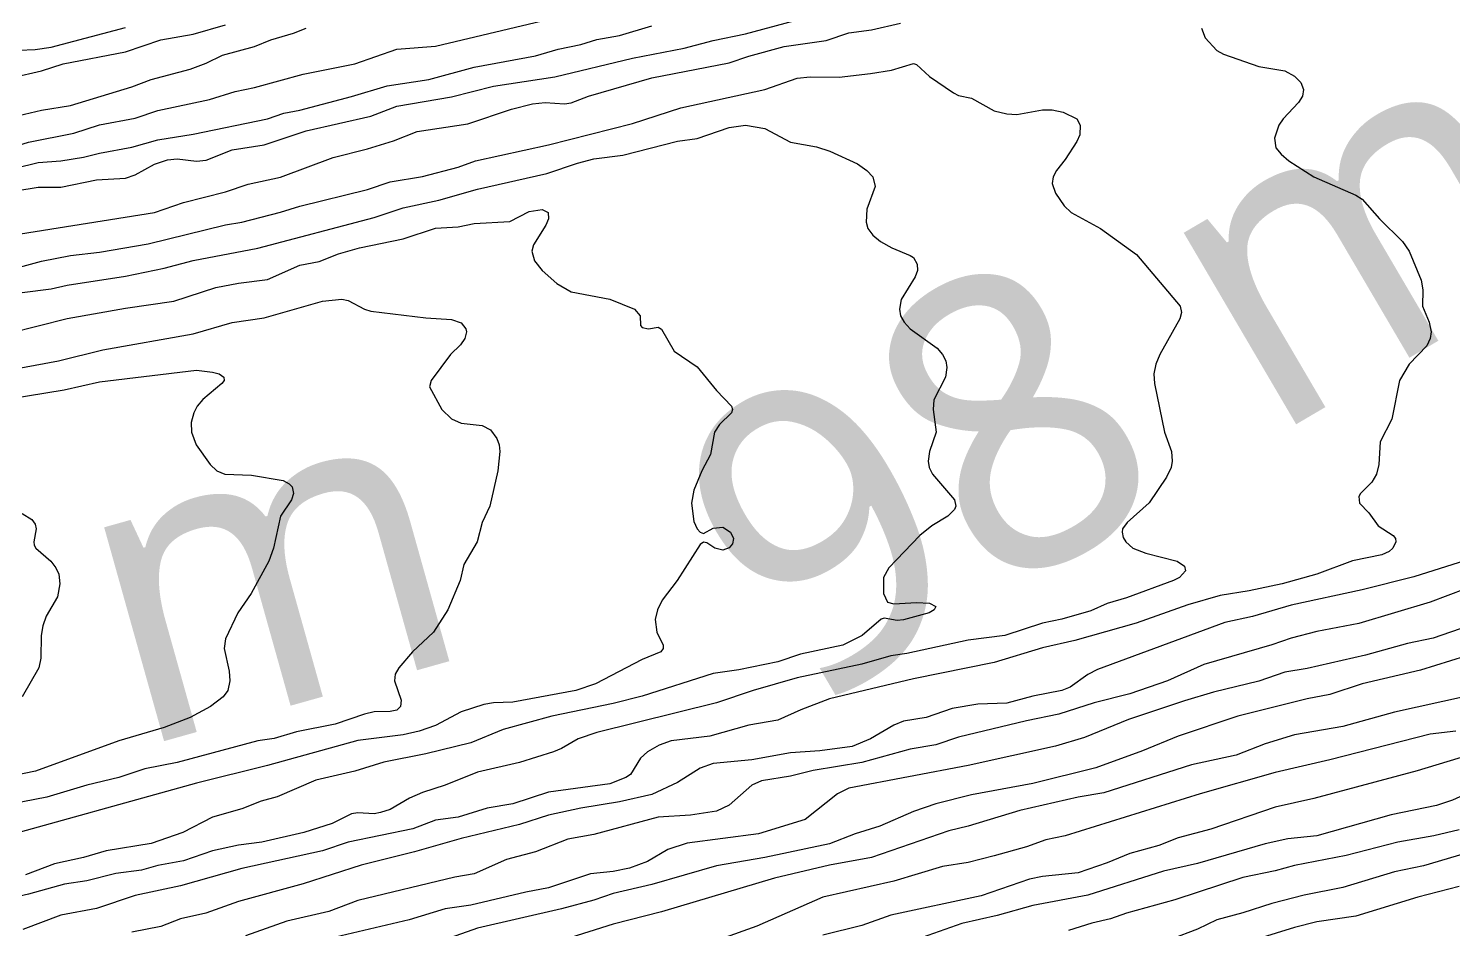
# Model space of a CAD drawing. Extents: x 474277 to 475042, y 254928 to 255625.
# Drawn here: x 474453.52 to 474487.36, y 255510.03 to 255531.42 of the extents above; entities that cross this region are included whole.
import ezdxf

# ---------------------------------------------------------------- set-up
doc = ezdxf.new("R2010")
doc.units = 0
doc.header["$MEASUREMENT"] = 0
doc.layers.add('BaseMapV2_DTM_export_MonNov09090547073261 — entities', color=1, linetype='CONTINUOUS')
doc.styles.get("Standard").update_dxf_attribs({"font": 'romans.shx'})

msp = doc.modelspace()

# ---------------------------------------------------------------- linework, layer by layer
at = {"layer": 'BaseMapV2_DTM_export_MonNov09090547073261 — entities', "color": 15, "linetype": 'Continuous', "true_color": 0xb7484b}
for points in [[(474452.679, 255527.976, 97.5), (474453.752, 255528.241, 97.5), (474454.289, 255528.275, 97.5), (474454.826, 255528.364, 97.5), (474455.209, 255528.463, 97.5), (474455.976, 255528.6, 97.5), (474456.589, 255528.772, 97.5), (474457.433, 255528.91, 97.5), (474459.197, 255529.277, 97.5), (474459.58, 255529.406, 97.5), (474459.963, 255529.477, 97.5), (474461.19, 255529.801, 97.5), (474462.033, 255530.059, 97.5), (474463.03, 255530.206, 97.5), (474464.104, 255530.501, 97.5), (474465.56, 255530.768, 97.5), (474466.097, 255530.932, 97.5), (474466.634, 255531.035, 97.5), (474467.017, 255531.158, 97.5), (474467.554, 255531.253, 97.5), (474468.321, 255531.481, 97.5)], [(474452.986, 255526.488, 98), (474456.509, 255527.053, 98), (474457.203, 255527.285, 98), (474458.199, 255527.542, 98), (474458.736, 255527.723, 98), (474459.503, 255527.892, 98), (474460.751, 255528.357, 98), (474461.573, 255528.561, 98), (474462.187, 255528.753, 98), (474462.747, 255528.97, 98), (474463.95, 255529.153, 98), (474464.992, 255529.507, 98), (474465.484, 255529.634, 98), (474465.79, 255529.664, 98), (474466.25, 255529.633, 98), (474466.404, 255529.657, 98), (474466.816, 255529.814, 98), (474468.321, 255530.246, 98), (474470.161, 255530.606, 98), (474470.621, 255530.764, 98), (474471.464, 255530.992, 98), (474472.461, 255531.137, 98), (474472.998, 255531.316, 98), (474473.535, 255531.385, 98), (474474.225, 255531.549, 98)], [(474453.139, 255528.6, 97.25), (474453.522, 255528.719, 97.25), (474454.596, 255528.937, 97.25), (474455.209, 255529.128, 97.25), (474456.053, 255529.294, 97.25), (474456.589, 255529.47, 97.25), (474457.816, 255529.737, 97.25), (474458.43, 255529.926, 97.25), (474458.89, 255530.018, 97.25), (474460.04, 255530.337, 97.25), (474461.267, 255530.578, 97.25), (474462.263, 255530.926, 97.25), (474463.183, 255531.003, 97.25), (474466.02, 255531.67, 97.25)], [(474453.139, 255530.252, 96.75), (474453.829, 255530.413, 96.75), (474454.341, 255530.58, 96.75), (474455.823, 255530.865, 96.75), (474456.666, 255531.149, 96.75), (474457.433, 255531.283, 96.75), (474458.199, 255531.508, 96.75)], [(474453.216, 255527.566, 97.75), (474453.752, 255527.649, 97.75), (474454.289, 255527.654, 97.75), (474455.132, 255527.825, 97.75), (474455.823, 255527.862, 97.75), (474456.053, 255527.946, 97.75), (474456.513, 255528.197, 97.75), (474456.819, 255528.303, 97.75), (474457.049, 255528.321, 97.75), (474457.509, 255528.267, 97.75), (474457.739, 255528.296, 97.75), (474458.353, 255528.539, 97.75), (474459.12, 255528.659, 97.75), (474460.116, 255528.986, 97.75), (474461.65, 255529.341, 97.75), (474462.263, 255529.571, 97.75), (474463.567, 255529.798, 97.75), (474464.564, 255530.047, 97.75), (474466.02, 255530.271, 97.75), (474467.861, 255530.717, 97.75), (474469.088, 255530.948, 97.75), (474469.778, 255531.134, 97.75), (474470.544, 255531.289, 97.75), (474471.695, 255531.597, 97.75)], [(474453.292, 255530.904, 96.5), (474453.676, 255530.917, 96.5), (474454.059, 255530.972, 96.5), (474455.823, 255531.441, 96.5)], [(474453.292, 255529.353, 97), (474453.829, 255529.48, 97), (474454.519, 255529.592, 97), (474455.976, 255530.03, 97), (474456.436, 255530.205, 97), (474457.356, 255530.452, 97), (474457.739, 255530.595, 97), (474458.123, 255530.783, 97), (474458.89, 255530.994, 97), (474459.273, 255531.151, 97), (474459.81, 255531.305, 97), (474460.116, 255531.425, 97)], [(474481.371, 255531.424, 98), (474481.458, 255531.194, 98), (474481.739, 255530.898, 98), (474481.892, 255530.812, 98), (474482.736, 255530.516, 98), (474483.349, 255530.41, 98), (474483.579, 255530.29, 98), (474483.733, 255530.133, 98), (474483.797, 255529.967, 98), (474483.775, 255529.814, 98), (474483.675, 255529.66, 98), (474483.316, 255529.277, 98), (474483.211, 255529.123, 98), (474483.107, 255528.817, 98), (474483.141, 255528.587, 98), (474483.267, 255528.433, 98), (474483.45, 255528.28, 98), (474484.039, 255527.894, 98), (474485.036, 255527.464, 98), (474485.19, 255527.371, 98), (474485.598, 255526.9, 98), (474486.145, 255526.363, 98), (474486.301, 255526.133, 98), (474486.591, 255525.443, 98), (474486.631, 255525.213, 98), (474486.62, 255524.83, 98), (474486.781, 255524.446, 98), (474486.827, 255524.216, 98), (474486.806, 255524.063, 98), (474486.723, 255523.886, 98), (474486.308, 255523.449, 98), (474486.077, 255523.066, 98), (474485.895, 255522.146, 98), (474485.612, 255521.609, 98), (474485.581, 255521.072, 98), (474485.53, 255520.842, 98), (474485.42, 255520.651, 98), (474485.152, 255520.382, 98), (474485.11, 255520.306, 98), (474485.124, 255520.152, 98), (474485.343, 255519.919, 98), (474485.57, 255519.616, 98), (474485.922, 255519.386, 98), (474485.979, 255519.309, 98), (474485.99, 255519.232, 98), (474485.916, 255519.079, 98), (474485.827, 255519.002, 98), (474485.654, 255518.926, 98), (474484.959, 255518.782, 98), (474484.116, 255518.467, 98), (474483.286, 255518.235, 98), (474482.506, 255518.066, 98), (474481.816, 255517.958, 98), (474481.049, 255517.734, 98), (474479.822, 255517.304, 98), (474478.365, 255516.893, 98), (474477.599, 255516.716, 98), (474476.448, 255516.372, 98), (474474.532, 255515.979, 98), (474472.538, 255515.504, 98), (474471.86, 255515.245, 98), (474471.311, 255514.998, 98), (474470.621, 255514.879, 98), (474469.701, 255514.62, 98), (474468.781, 255514.51, 98), (474468.496, 255514.402, 98), (474468.215, 255514.248, 98), (474468.05, 255514.095, 98), (474467.811, 255513.712, 98), (474467.704, 255513.635, 98), (474467.324, 255513.487, 98), (474465.867, 255513.288, 98), (474465.024, 255513.014, 98), (474464.41, 255512.911, 98), (474463.72, 255512.697, 98), (474463.183, 255512.625, 98), (474462.647, 255512.422, 98), (474461.113, 255512.102, 98), (474460.5, 255511.896, 98), (474458.583, 255511.478, 98), (474457.126, 255511.07, 98), (474456.053, 255510.834, 98), (474455.132, 255510.525, 98), (474454.289, 255510.37, 98), (474453.385, 255510.031, 98)], [(474453.216, 255525.726, 98.25), (474453.829, 255525.896, 98.25), (474454.519, 255526.031, 98.25), (474455.209, 255526.11, 98.25), (474456.359, 255526.304, 98.25), (474458.199, 255526.755, 98.25), (474458.583, 255526.818, 98.25), (474459.503, 255527.055, 98.25), (474459.963, 255527.205, 98.25), (474461.573, 255527.599, 98.25), (474462.11, 255527.778, 98.25), (474462.877, 255527.909, 98.25), (474463.72, 255528.125, 98.25), (474464.134, 255528.28, 98.25), (474465.867, 255528.659, 98.25), (474467.861, 255529.161, 98.25), (474469.011, 255529.537, 98.25), (474471.004, 255529.971, 98.25), (474471.771, 255530.239, 98.25), (474472.078, 255530.274, 98.25), (474472.768, 255530.26, 98.25), (474473.517, 255530.35, 98.25), (474474.014, 255530.427, 98.25), (474474.532, 255530.587, 98.25), (474474.608, 255530.566, 98.25), (474474.915, 255530.278, 98.25), (474475.483, 255529.89, 98.25), (474475.605, 255529.832, 98.25), (474475.912, 255529.765, 98.25), (474476.448, 255529.465, 98.25), (474476.755, 255529.392, 98.25), (474476.985, 255529.378, 98.25), (474477.599, 255529.484, 98.25), (474477.829, 255529.49, 98.25), (474478.091, 255529.43, 98.25), (474478.415, 255529.277, 98.25), (474478.49, 255529.123, 98.25), (474478.481, 255528.893, 98.25), (474478.414, 255528.74, 98.25), (474478.135, 255528.309, 98.25), (474477.929, 255528.05, 98.25), (474477.85, 255527.897, 98.25), (474477.831, 255527.743, 98.25), (474477.907, 255527.513, 98.25), (474478.115, 255527.207, 98.25), (474478.279, 255527.053, 98.25), (474478.979, 255526.67, 98.25), (474479.831, 255526.056, 98.25), (474480.87, 255524.83, 98.25), (474480.901, 255524.676, 98.25), (474480.86, 255524.523, 98.25), (474480.384, 255523.679, 98.25), (474480.292, 255523.449, 98.25), (474480.243, 255523.219, 98.25), (474480.254, 255522.989, 98.25), (474480.493, 255521.839, 98.25), (474480.659, 255521.379, 98.25), (474480.679, 255521.149, 98.25), (474480.655, 255520.996, 98.25), (474480.546, 255520.766, 98.25), (474480.129, 255520.16, 98.25), (474479.61, 255519.692, 98.25), (474479.501, 255519.539, 98.25), (474479.486, 255519.462, 98.25), (474479.515, 255519.333, 98.25), (474479.575, 255519.232, 98.25), (474479.746, 255519.086, 98.25), (474480.052, 255518.967, 98.25), (474480.792, 255518.772, 98.25), (474480.972, 255518.653, 98.25), (474480.993, 255518.542, 98.25), (474480.849, 255518.389, 98.25), (474480.71, 255518.312, 98.25), (474479.592, 255517.904, 98.25), (474479.132, 255517.771, 98.25), (474478.749, 255517.595, 98.25), (474478.059, 255517.397, 98.25), (474477.599, 255517.301, 98.25), (474476.704, 255517.009, 98.25), (474475.835, 255516.898, 98.25), (474474.378, 255516.583, 98.25), (474473.995, 255516.526, 98.25), (474473.305, 255516.329, 98.25), (474471.771, 255516.001, 98.25), (474470.729, 255515.705, 98.25), (474469.854, 255515.407, 98.25), (474467.015, 255514.708, 98.25), (474466.576, 255514.555, 98.25), (474466.178, 255514.325, 98.25), (474465.986, 255514.248, 98.25), (474465.177, 255513.997, 98.25), (474464.18, 255513.768, 98.25), (474463.413, 255513.453, 98.25), (474462.877, 255513.286, 98.25), (474462.57, 255513.15, 98.25), (474462.11, 255512.879, 98.25), (474461.88, 255512.804, 98.25), (474461.727, 255512.776, 98.25), (474461.343, 255512.796, 98.25), (474461.19, 255512.774, 98.25), (474460.73, 255512.549, 98.25), (474460.062, 255512.331, 98.25), (474459.058, 255512.101, 98.25), (474458.506, 255512.034, 98.25), (474457.893, 255511.895, 98.25), (474457.203, 255511.663, 98.25), (474456.589, 255511.553, 98.25), (474456.206, 255511.44, 98.25), (474455.592, 255511.358, 98.25), (474454.902, 255511.185, 98.25), (474454.378, 255511.105, 98.25), (474453.522, 255510.87, 98.25), (474452.449, 255510.622, 98.25)], [(474453.369, 255525.148, 98.5), (474454.059, 255525.236, 98.5), (474454.442, 255525.327, 98.5), (474455.823, 255525.538, 98.5), (474456.743, 255525.731, 98.5), (474457.433, 255525.913, 98.5), (474458.966, 255526.202, 98.5), (474461.727, 255526.929, 98.5), (474462.417, 255527.162, 98.5), (474463.26, 255527.341, 98.5), (474464.18, 255527.604, 98.5), (474465.83, 255527.973, 98.5), (474466.557, 255528.222, 98.5), (474466.941, 255528.321, 98.5), (474467.631, 255528.413, 98.5), (474468.934, 255528.745, 98.5), (474469.394, 255528.804, 98.5), (474470.161, 255529.067, 98.5), (474470.544, 255529.126, 98.5), (474471.004, 255529.044, 98.5), (474471.618, 255528.724, 98.5), (474472.231, 255528.61, 98.5), (474472.548, 255528.51, 98.5), (474473.209, 255528.203, 98.5), (474473.429, 255528.05, 98.5), (474473.569, 255527.897, 98.5), (474473.622, 255527.667, 98.5), (474473.428, 255527.13, 98.5), (474473.41, 255526.823, 98.5), (474473.451, 255526.67, 98.5), (474473.567, 255526.516, 98.5), (474473.752, 255526.363, 98.5), (474474.022, 255526.21, 98.5), (474474.455, 255526.032, 98.5), (474474.532, 255525.979, 98.5), (474474.625, 255525.826, 98.5), (474474.627, 255525.673, 98.5), (474474.578, 255525.52, 98.5), (474474.242, 255524.983, 98.5), (474474.2, 255524.753, 98.5), (474474.226, 255524.6, 98.5), (474474.31, 255524.446, 98.5), (474474.455, 255524.286, 98.5), (474475.096, 255523.833, 98.5), (474475.224, 255523.679, 98.5), (474475.301, 255523.526, 98.5), (474475.325, 255523.373, 98.5), (474475.293, 255523.143, 98.5), (474475.019, 255522.606, 98.5), (474475.005, 255522.376, 98.5), (474475.076, 255521.839, 98.5), (474474.916, 255521.379, 98.5), (474474.884, 255521.149, 98.5), (474474.906, 255520.996, 98.5), (474474.983, 255520.842, 98.5), (474475.51, 255520.229, 98.5), (474475.542, 255520.076, 98.5), (474475.507, 255519.999, 98.5), (474475.35, 255519.846, 98.5), (474474.971, 255519.616, 98.5), (474474.683, 255519.386, 98.5), (474473.948, 255518.619, 98.5), (474473.825, 255518.389, 98.5), (474473.821, 255518.005, 98.5), (474473.918, 255517.801, 98.5), (474474.071, 255517.76, 98.5), (474474.608, 255517.792, 98.5), (474474.915, 255517.78, 98.5), (474475.062, 255517.699, 98.5), (474475.029, 255517.622, 98.5), (474474.907, 255517.545, 98.5), (474474.301, 255517.381, 98.5), (474474.148, 255517.368, 98.5), (474473.841, 255517.421, 98.5), (474473.765, 255517.396, 98.5), (474473.313, 255517.009, 98.5), (474472.854, 255516.779, 98.5), (474471.848, 255516.564, 98.5), (474471.311, 255516.387, 98.5), (474470.391, 255516.193, 98.5), (474469.778, 255516.108, 98.5), (474468.091, 255515.573, 98.5), (474467.401, 255515.397, 98.5), (474465.944, 255515.096, 98.5), (474464.794, 255514.777, 98.5), (474464.027, 255514.46, 98.5), (474462.953, 255514.199, 98.5), (474461.957, 255513.999, 98.5), (474461.267, 255513.787, 98.5), (474460.346, 255513.577, 98.5), (474459.426, 255513.183, 98.5), (474459.043, 255513.078, 98.5), (474458.583, 255512.894, 98.5), (474457.893, 255512.699, 98.5), (474457.187, 255512.331, 98.5), (474456.436, 255512.073, 98.5), (474455.362, 255511.898, 98.5), (474454.826, 255511.737, 98.5), (474454.136, 255511.59, 98.5), (474453.446, 255511.331, 98.5)], [(474453.062, 255524.188, 98.75), (474454.442, 255524.532, 98.75), (474455.823, 255524.777, 98.75), (474456.973, 255524.942, 98.75), (474457.969, 255525.271, 98.75), (474458.506, 255525.376, 98.75), (474459.196, 255525.463, 98.75), (474459.963, 255525.804, 98.75), (474460.423, 255525.891, 98.75), (474460.883, 255526.07, 98.75), (474461.38, 255526.21, 98.75), (474462.417, 255526.422, 98.75), (474463.183, 255526.68, 98.75), (474463.72, 255526.712, 98.75), (474464.104, 255526.787, 98.75), (474464.947, 255526.84, 98.75), (474465.407, 255527.072, 98.75), (474465.714, 255527.118, 98.75), (474465.857, 255527.053, 98.75), (474465.87, 255526.9, 98.75), (474465.805, 255526.747, 98.75), (474465.512, 255526.286, 98.75), (474465.473, 255526.133, 98.75), (474465.535, 255525.903, 98.75), (474465.715, 255525.673, 98.75), (474466.068, 255525.366, 98.75), (474466.404, 255525.17, 98.75), (474467.324, 255524.992, 98.75), (474467.907, 255524.753, 98.75), (474468.044, 255524.6, 98.75), (474468.056, 255524.37, 98.75), (474468.091, 255524.322, 98.75), (474468.244, 255524.29, 98.75), (474468.474, 255524.332, 98.75), (474468.551, 255524.281, 98.75), (474468.853, 255523.756, 98.75), (474469.394, 255523.388, 98.75), (474469.854, 255522.825, 98.75), (474470.211, 255522.453, 98.75), (474470.233, 255522.376, 98.75), (474470.216, 255522.299, 98.75), (474469.931, 255522.02, 98.75), (474469.81, 255521.839, 98.75), (474469.714, 255521.303, 98.75), (474469.508, 255520.919, 98.75), (474469.318, 255520.459, 98.75), (474469.263, 255520.152, 98.75), (474469.318, 255519.719, 98.75), (474469.394, 255519.543, 98.75), (474469.471, 255519.46, 98.75), (474469.548, 255519.429, 98.75), (474469.778, 255519.555, 98.75), (474470.008, 255519.578, 98.75), (474470.193, 255519.462, 98.75), (474470.264, 255519.309, 98.75), (474470.238, 255519.186, 98.75), (474470.161, 255519.088, 98.75), (474470.008, 255519.033, 98.75), (474469.815, 255519.079, 98.75), (474469.624, 255519.206, 98.75), (474469.548, 255519.223, 98.75), (474469.471, 255519.168, 98.75), (474468.926, 255518.312, 98.75), (474468.563, 255517.852, 98.75), (474468.457, 255517.622, 98.75), (474468.402, 255517.392, 98.75), (474468.444, 255517.085, 98.75), (474468.589, 255516.779, 98.75), (474468.588, 255516.702, 98.75), (474468.533, 255516.625, 98.75), (474468.091, 255516.441, 98.75), (474466.985, 255515.859, 98.75), (474466.519, 255515.705, 98.75), (474465.024, 255515.43, 98.75), (474464.564, 255515.412, 98.75), (474464.334, 255515.373, 98.75), (474463.797, 255515.199, 98.75), (474463.183, 255514.869, 98.75), (474462.8, 255514.736, 98.75), (474462.417, 255514.654, 98.75), (474461.343, 255514.515, 98.75), (474459.196, 255513.926, 98.75), (474457.509, 255513.504, 98.75), (474452.602, 255512.143, 98.75)], [(474452.909, 255523.282, 99), (474454.234, 255523.526, 99), (474455.286, 255523.793, 99), (474457.433, 255524.171, 99), (474458.353, 255524.439, 99), (474459.12, 255524.55, 99), (474460.5, 255524.947, 99), (474460.96, 255524.991, 99), (474461.113, 255524.963, 99), (474461.497, 255524.757, 99), (474461.65, 255524.71, 99), (474462.953, 255524.551, 99), (474463.567, 255524.514, 99), (474463.797, 255524.435, 99), (474463.903, 255524.293, 99), (474463.917, 255524.216, 99), (474463.884, 255524.063, 99), (474463.776, 255523.91, 99), (474463.542, 255523.679, 99), (474463.082, 255523.066, 99), (474463.044, 255522.913, 99), (474463.334, 255522.376, 99), (474463.567, 255522.156, 99), (474463.797, 255522.053, 99), (474464.292, 255521.993, 99), (474464.487, 255521.895, 99), (474464.641, 255521.686, 99), (474464.699, 255521.533, 99), (474464.714, 255521.379, 99), (474464.662, 255520.919, 99), (474464.475, 255520.076, 99), (474464.29, 255519.692, 99), (474464.172, 255519.232, 99), (474463.856, 255518.696, 99), (474463.773, 255518.312, 99), (474463.479, 255517.622, 99), (474463.135, 255517.085, 99), (474462.64, 255516.625, 99), (474462.314, 255516.242, 99), (474462.224, 255516.089, 99), (474462.214, 255515.935, 99), (474462.368, 255515.475, 99), (474462.352, 255515.322, 99), (474462.263, 255515.239, 99), (474462.11, 255515.206, 99), (474461.727, 255515.194, 99), (474461.497, 255515.145, 99), (474460.806, 255514.907, 99), (474459.886, 255514.72, 99), (474459.35, 255514.564, 99), (474458.966, 255514.505, 99), (474457.049, 255513.998, 99), (474456.283, 255513.848, 99), (474455.669, 255513.637, 99), (474454.902, 255513.455, 99), (474453.957, 255513.175, 99), (474452.769, 255512.945, 99)], [(474453.062, 255522.626, 99.25), (474454.366, 255522.845, 99.25), (474455.209, 255523.032, 99.25), (474457.509, 255523.307, 99.25), (474457.893, 255523.264, 99.25), (474458.045, 255523.219, 99.25), (474458.159, 255523.143, 99.25), (474458.163, 255523.066, 99.25), (474458.11, 255522.989, 99.25), (474457.663, 255522.613, 99.25), (474457.528, 255522.453, 99.25), (474457.448, 255522.299, 99.25), (474457.382, 255522.069, 99.25), (474457.394, 255521.839, 99.25), (474457.503, 255521.533, 99.25), (474457.835, 255521.072, 99.25), (474457.996, 255520.919, 99.25), (474458.181, 255520.842, 99.25), (474458.813, 255520.817, 99.25), (474459.57, 255520.689, 99.25), (474459.713, 255520.612, 99.25), (474459.783, 255520.536, 99.25), (474459.816, 255520.382, 99.25), (474459.763, 255520.229, 99.25), (474459.504, 255519.846, 99.25), (474459.334, 255519.079, 99.25), (474459.227, 255518.772, 99.25), (474458.806, 255518.005, 99.25), (474458.492, 255517.545, 99.25), (474458.197, 255516.932, 99.25), (474458.165, 255516.702, 99.25), (474458.287, 255516.165, 99.25), (474458.303, 255515.935, 99.25), (474458.25, 255515.705, 99.25), (474458.143, 255515.552, 99.25), (474457.84, 255515.322, 99.25), (474457.356, 255515.062, 99.25), (474456.743, 255514.824, 99.25), (474455.669, 255514.506, 99.25), (474453.686, 255513.788, 99.25), (474452.142, 255513.473, 99.25)], [(474453.369, 255519.906, 99.5), (474453.599, 255519.76, 99.5), (474453.676, 255519.655, 99.5), (474453.703, 255519.539, 99.5), (474453.645, 255519.232, 99.5), (474453.656, 255519.156, 99.5), (474453.696, 255519.079, 99.5), (474454.051, 255518.772, 99.5), (474454.173, 255518.619, 99.5), (474454.242, 255518.465, 99.5), (474454.263, 255518.235, 99.5), (474454.205, 255517.929, 99.5), (474453.939, 255517.469, 99.5), (474453.857, 255517.239, 99.5), (474453.824, 255517.009, 99.5), (474453.814, 255516.472, 99.5), (474453.769, 255516.242, 99.5), (474453.368, 255515.552, 99.5)], [(474487.643, 255518.79, 97.75), (474486.416, 255518.403, 97.75), (474485.19, 255518.091, 97.75), (474483.503, 255517.733, 97.75), (474482.583, 255517.464, 97.75), (474481.927, 255517.315, 97.75), (474478.902, 255516.202, 97.75), (474478.672, 255516.082, 97.75), (474478.257, 255515.782, 97.75), (474478.059, 255515.707, 97.75), (474477.369, 255515.573, 97.75), (474476.755, 255515.404, 97.75), (474476.065, 255515.38, 97.75), (474475.452, 255515.274, 97.75), (474474.838, 255515.065, 97.75), (474474.301, 255514.972, 97.75), (474474.071, 255514.883, 97.75), (474473.51, 255514.555, 97.75), (474473.075, 255514.371, 97.75), (474472.308, 255514.271, 97.75), (474471.618, 255514.225, 97.75), (474470.698, 255514.058, 97.75), (474469.778, 255513.97, 97.75), (474469.471, 255513.856, 97.75), (474468.934, 255513.516, 97.75), (474468.321, 255513.238, 97.75), (474467.554, 255513.058, 97.75), (474466.634, 255512.91, 97.75), (474465.867, 255512.746, 97.75), (474465.177, 255512.52, 97.75), (474463.797, 255512.187, 97.75), (474462.688, 255511.871, 97.75), (474461.42, 255511.558, 97.75), (474460.04, 255511.114, 97.75), (474458.506, 255510.698, 97.75), (474457.73, 255510.414, 97.75), (474457.126, 255510.286, 97.75), (474456.666, 255510.103, 97.75), (474455.976, 255509.967, 97.75)], [(474487.643, 255518.115, 97.5), (474486.8, 255517.798, 97.5), (474485.113, 255517.291, 97.5), (474484.116, 255517.101, 97.5), (474483.503, 255516.946, 97.5), (474483.043, 255516.785, 97.5), (474481.432, 255516.321, 97.5), (474480.566, 255515.935, 97.5), (474479.669, 255515.628, 97.5), (474478.825, 255515.409, 97.5), (474477.982, 255515.138, 97.5), (474477.215, 255514.986, 97.5), (474475.605, 255514.592, 97.5), (474475.068, 255514.413, 97.5), (474474.455, 255514.312, 97.5), (474473.305, 255513.997, 97.5), (474472.155, 255513.806, 97.5), (474471.618, 255513.672, 97.5), (474470.928, 255513.558, 97.5), (474470.698, 255513.455, 97.5), (474470.161, 255512.984, 97.5), (474469.854, 255512.843, 97.5), (474469.241, 255512.748, 97.5), (474468.474, 255512.698, 97.5), (474466.941, 255512.284, 97.5), (474466.327, 255512.178, 97.5), (474465.56, 255511.872, 97.5), (474464.87, 255511.689, 97.5), (474464.104, 255511.355, 97.5), (474463.643, 255511.269, 97.5), (474461.343, 255510.721, 97.5), (474460.653, 255510.459, 97.5), (474459.656, 255510.23, 97.5), (474458.67, 255509.878, 97.5)], [(474487.72, 255517.239, 97.25), (474486.876, 255516.946, 97.25), (474486.263, 255516.82, 97.25), (474485.266, 255516.54, 97.25), (474483.886, 255516.226, 97.25), (474483.349, 255516.135, 97.25), (474482.736, 255515.924, 97.25), (474481.662, 255515.664, 97.25), (474480.972, 255515.461, 97.25), (474479.644, 255515.015, 97.25), (474478.595, 255514.588, 97.25), (474477.905, 255514.383, 97.25), (474475.835, 255513.924, 97.25), (474472.998, 255513.387, 97.25), (474472.727, 255513.252, 97.25), (474471.962, 255512.638, 97.25), (474470.851, 255512.305, 97.25), (474469.164, 255512.081, 97.25), (474468.704, 255511.93, 97.25), (474468.216, 255511.641, 97.25), (474467.791, 255511.488, 97.25), (474467.401, 255511.409, 97.25), (474466.864, 255511.355, 97.25), (474465.867, 255511.016, 97.25), (474465.33, 255510.919, 97.25), (474464.027, 255510.607, 97.25), (474463.413, 255510.524, 97.25), (474462.558, 255510.261, 97.25), (474460.27, 255509.72, 97.25)], [(474487.643, 255516.521, 97), (474486.57, 255516.188, 97), (474485.19, 255515.858, 97), (474484.423, 255515.61, 97), (474483.886, 255515.509, 97), (474482.238, 255515.092, 97), (474480.819, 255514.621, 97), (474479.976, 255514.268, 97), (474478.867, 255513.865, 97), (474477.369, 255513.499, 97), (474475.912, 255513.223, 97), (474475.068, 255513.012, 97), (474474.532, 255512.834, 97), (474473.739, 255512.485, 97), (474473.151, 255512.302, 97), (474472.538, 255512.06, 97), (474471.004, 255511.743, 97), (474469.854, 255511.544, 97), (474468.321, 255511.095, 97), (474467.401, 255510.888, 97), (474466.941, 255510.724, 97), (474466.174, 255510.519, 97), (474464.18, 255510.059, 97), (474463.26, 255509.734, 97)], [(474487.643, 255515.559, 96.75), (474485.956, 255515.19, 96.75), (474484.729, 255514.848, 96.75), (474483.579, 255514.648, 96.75), (474482.889, 255514.434, 96.75), (474482.199, 255514.169, 96.75), (474481.136, 255513.942, 96.75), (474479.055, 255513.274, 96.75), (474478.442, 255513.17, 96.75), (474477.062, 255512.854, 96.75), (474475.835, 255512.48, 96.75), (474475.375, 255512.37, 96.75), (474473.535, 255511.739, 96.75), (474472.538, 255511.559, 96.75), (474471.234, 255511.245, 96.75), (474468.551, 255510.446, 96.75), (474467.401, 255510.156, 96.75), (474466.25, 255509.793, 96.75)], [(474487.413, 255514.741, 96.5), (474486.8, 255514.664, 96.5), (474484.423, 255514.059, 96.5), (474483.119, 255513.76, 96.5), (474481.341, 255513.252, 96.5), (474478.135, 255512.255, 96.5), (474477.675, 255512.161, 96.5), (474477.215, 255511.995, 96.5), (474476.448, 255511.777, 96.5), (474475.835, 255511.624, 96.5), (474475.222, 255511.526, 96.5), (474474.071, 255511.177, 96.5), (474472.385, 255510.799, 96.5), (474470.813, 255510.108, 96.5), (474469.955, 255509.801, 96.5)], [(474487.72, 255514.172, 96.25), (474486.493, 255513.793, 96.25), (474484.039, 255513.139, 96.25), (474483.119, 255512.933, 96.25), (474481.592, 255512.408, 96.25), (474480.819, 255512.205, 96.25), (474480.359, 255512.023, 96.25), (474479.669, 255511.831, 96.25), (474479.132, 255511.61, 96.25), (474478.442, 255511.378, 96.25), (474477.599, 255511.287, 96.25), (474477.292, 255511.226, 96.25), (474476.142, 255510.83, 96.25), (474473.995, 255510.371, 96.25), (474473.305, 255510.124, 96.25), (474472.385, 255509.893, 96.25)], [(474487.873, 255513.349, 96), (474487.336, 255513.099, 96), (474486.953, 255512.97, 96), (474485.88, 255512.756, 96), (474484.116, 255512.257, 96), (474483.426, 255512.181, 96), (474482.889, 255512.065, 96), (474481.279, 255511.597, 96), (474480.469, 255511.411, 96), (474478.672, 255510.844, 96), (474477.369, 255510.596, 96), (474476.525, 255510.36, 96), (474475.682, 255510.171, 96), (474474.608, 255509.791, 96)], [(474487.49, 255512.397, 95.75), (474486.888, 255512.255, 95.75), (474486.033, 255512.104, 95.75), (474484.806, 255511.787, 95.75), (474483.579, 255511.552, 95.75), (474483.119, 255511.421, 95.75), (474482.352, 255511.266, 95.75), (474480.742, 255510.731, 95.75), (474479.592, 255510.42, 95.75), (474479.209, 255510.283, 95.75), (474478.773, 255510.184, 95.75), (474478.212, 255510.009, 95.75)], [(474488.277, 255512.025, 95.5), (474486.646, 255511.542, 95.5), (474485.956, 255511.398, 95.5), (474484.729, 255511.031, 95.5), (474483.809, 255510.843, 95.5), (474483.043, 255510.648, 95.5), (474482.352, 255510.422, 95.5), (474481.739, 255510.26, 95.5), (474481.279, 255510.038, 95.5), (474480.657, 255509.801, 95.5)], [(474487.49, 255511.052, 95.25), (474486.507, 255510.798, 95.25), (474485.036, 255510.35, 95.25), (474484.116, 255510.211, 95.25), (474483.579, 255510.081, 95.25), (474480.972, 255509.271, 95.25)]]:
    msp.add_polyline3d(points, dxfattribs=at)

# ---------------------------------------------------------------- texts
at = {"layer": 'BaseMapV2_DTM_export_MonNov09090547073261 — entities', "color": 250, "true_color": 0x323232, "char_height": 0.2, "width": 17.61571, "attachment_point": 7}
for s, insert, rotation in [('\\fOpen Sans|i0|b0;\\H7.02279;98\\~m', (474471.926, 255515.041), 30.4238), ('\\fOpen Sans|i0|b0;\\H7.02279;99\\~m', (474443.651, 255510.731), 15.6551)]:
    msp.add_mtext(s, dxfattribs=dict(at, insert=insert, rotation=rotation))

doc.saveas('drawing.dxf')
